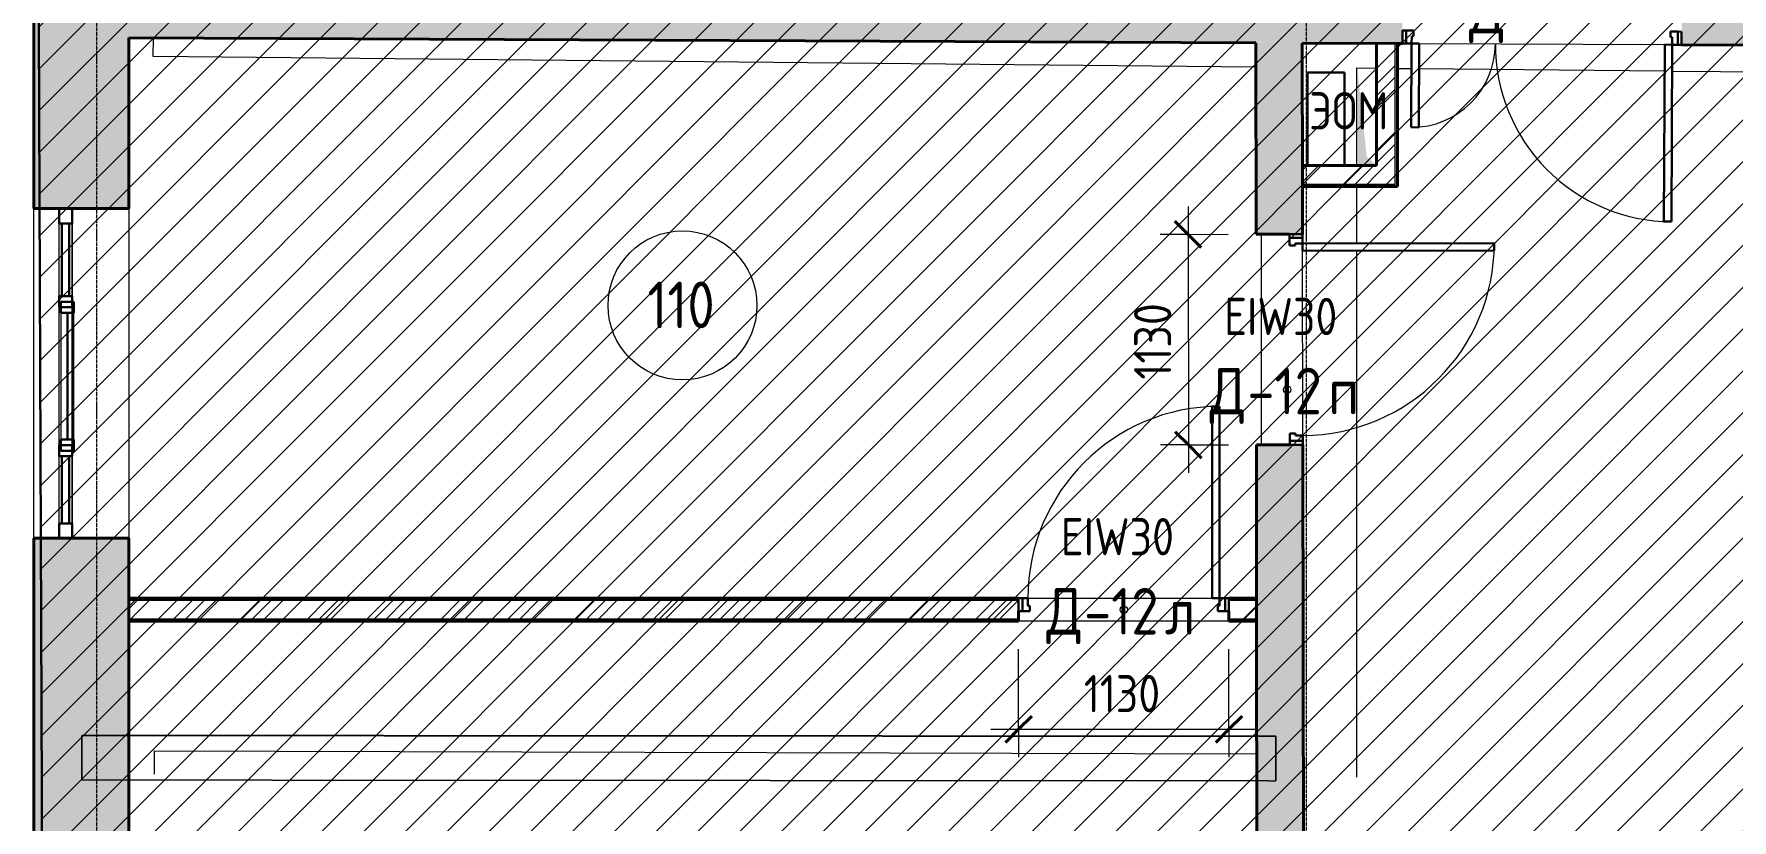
# Model space of a CAD drawing. Header units: millimetres. Extents: x -11886 to 379896, y -8130 to 47743.
# Drawn here: x -6279 to 2846, y 32611 to 36830 of the extents above; entities that cross this region are included whole.
import ezdxf

# ---------------------------------------------------------------- set-up
doc = ezdxf.new("R2010")
doc.units = ezdxf.units.MM
for name, pattern in [('ADSK_Линия сетки', [25, 20, -2.5, 0, -2.5]), ('ADSK_Сверху', [4.5, 3, -1.5]), ('ADSK_Снесено', [4.5, 3, -1.5])]:
    doc.linetypes.add(name, pattern=pattern)
for name, color, linetype, lineweight, true_color in [('_ Окна', 5, 'Continuous', 30, 0x0000ff), ('Витраж', 5, 'Continuous', 18, 0x0000ff), ('Двери', 5, 'Continuous', 18, 0x0000ff), ('Линии', 7, 'Continuous', 9, 0x00a600), ('Окна', 5, 'Continuous', 18, 0x0000ff), ('Панели витража', 5, 'Continuous', 18, 0x0000ff), ('Стены внутренние', 5, 'Continuous', 18, 0x0000ff), ('Стены наружные', 1, 'ADSK_Снесено', 18, 0xff0000), ('Стены штриховка', 5, 'Continuous', 18, 0x0000ff)]:
    doc.layers.add(name, color=color, linetype=linetype, lineweight=lineweight, true_color=true_color)
for name, color, linetype, lineweight in [('Аннотация', 7, 'Continuous', 9), ('Каркас', 7, 'Continuous', 18), ('Марки дверей', 7, 'Continuous', 20), ('Марки помещений', 7, 'Continuous', 20), ('Оси', 7, 'Continuous', 9), ('Размеры', 7, 'Continuous', 9), ('Размеры-100', 7, 'Continuous', 9), ('Узлы', 7, 'Continuous', 18)]:
    doc.layers.add(name, color=color, linetype=linetype, lineweight=lineweight)
doc.styles.add('GOST Common_1', font='GOST_Common.ttf', dxfattribs={"width": 0.9, "height": 200})
doc.styles.add('GOST Common_2', font='GOST_Common.ttf', dxfattribs={"width": 0.9, "height": 250})
doc.dimstyles.new('ADSK_Основной_2_мм_Округление_до_1_мм', dxfattribs={"dimscale": 304.8, "dimtxt": 201.142999, "dimasz": 0.463911, "dimexe": 0.492126, "dimexo": 0.492126, "dimgap": 0.098425, "dimtad": 1, "dimdec": 0, "dimdsep": 46, "dimtxsty": 'GOST Common_1', "dimblk1": 'OBLIQUE', "dimblk2": 'OBLIQUE', "dimsah": 1, "dimcen": 0.09, "dimdle": 0.492126, "dimazin": 2, "dimtfac": 1, "dimtdec": 4, "dimtix": 1, "dimtmove": 0, "dimatfit": 3, "dimfxl": 1, "dimtvp": 1, "dimtolj": 1, "dimtzin": 0, "dimlwd": 20, "dimlwe": 20, "dimarcsym": 2})
pattern_1 = [(45, (0, 0), (-179.6051, 179.6051), []), (45, (63.5, 0), (0, 359.2102), []), (45, (-63.5, 0), (0, 359.2102), [])]

# ---------------------------------------------------------------- blocks, each defined once
blk = doc.blocks.new('ADSK_БалкаЖБ_Прямоугольная - 238_4х457мм-834993-01 План 1-го этажа маркировочный')
at = {"layer": 'Каркас', "color": 253, "linetype": 'ADSK_Сверху', "true_color": 0xaaaaaa}
for p, q in [((-3208.248882, 119.2), (-3208.248882, -119.2)), ((-3208.248882, 119.2), (3208.248882, 119.2)), ((3208.248882, -119.2), (3208.248882, 119.2)), ((-3208.248882, -119.2), (3208.248882, -119.2))]:
    blk.add_line(p, q, dxfattribs=at)
at = {"layer": 'Каркас', "color": 253, "linetype": 'ADSK_Сверху', "true_color": 0xb2b2b2}
for p, q in [((-3208.248882, -119.2), (-3208.248882, 119.2)), ((3208.248882, 119.2), (-3208.248882, 119.2)), ((3208.248882, 119.2), (3208.248882, -119.2)), ((-3208.248882, -119.2), (3208.248882, -119.2))]:
    blk.add_line(p, q, dxfattribs=at)
blk = doc.blocks.new('Прямоугольный импост - 70х20_60мм-1426885-01 План 1-го этажа маркировочный')
at = {"layer": 'Витраж', "color": 161, "linetype": 'ADSK_Сверху', "true_color": 0xaaaaff}
for p, q in [((-6073.8, 27806.3), (-6143.8, 27806.3)), ((-6143.8, 27726.3), (-6143.8, 27806.3)), ((-6073.8, 27726.3), (-6073.8, 27806.3)), ((-6143.8, 27306.3), (-6143.8, 27336.3)), ((-6073.8, 27306.3), (-6073.8, 27336.3))]:
    blk.add_line(p, q, dxfattribs=at)
blk = doc.blocks.new('Прямоугольный импост - 70х20_60мм-1424482-01 План 1-го этажа маркировочный')
at = {"layer": 'Витраж', "color": 161, "linetype": 'ADSK_Сверху', "true_color": 0xaaaaff}
for p, q in [((-80, 35), (0, 35)), ((0, 35), (0, -35)), ((0, -35), (-80, -35))]:
    blk.add_line(p, q, dxfattribs=at)
blk = doc.blocks.new('Прямоугольный импост - 70х20_60мм-1424483-01 План 1-го этажа маркировочный')
at = {"layer": 'Витраж', "color": 161, "linetype": 'ADSK_Сверху', "true_color": 0xaaaaff}
for p, q in [((0, 35), (-80, 35)), ((0, -35), (0, 35)), ((-80, -35), (0, -35))]:
    blk.add_line(p, q, dxfattribs=at)
blk = doc.blocks.new('Прямоугольный импост - 70х20_60мм-1225850-01 План 1-го этажа маркировочный')
at = {"layer": 'Витраж', "color": 161, "linetype": 'ADSK_Сверху', "true_color": 0xaaaaff}
for p, q in [((-6143.8, 27276.3), (-6143.8, 27306.3)), ((-6073.8, 27276.3), (-6073.8, 27306.3)), ((-6143.8, 26506.3), (-6143.8, 26536.3)), ((-6073.8, 26506.3), (-6073.8, 26536.3))]:
    blk.add_line(p, q, dxfattribs=at)
blk = doc.blocks.new('Прямоугольный импост - 70х20_60мм-1225113-01 План 1-го этажа маркировочный')
at = {"layer": 'Витраж', "color": 161, "linetype": 'ADSK_Сверху', "true_color": 0xaaaaff}
for p, q in [((-6006, 10091.9), (-6006, 10121.9)), ((-5936, 10091.9), (-5936, 10121.9)), ((-6006, 9651.9), (-6006, 9731.9)), ((-5936, 9651.9), (-5936, 9731.9)), ((-6006, 9651.9), (-5936, 9651.9))]:
    blk.add_line(p, q, dxfattribs=at)
blk = doc.blocks.new('Прямоугольный импост - 70х60мм-1424480-01 План 1-го этажа маркировочный')
at = {"layer": 'Витраж', "color": 161, "linetype": 'ADSK_Сверху', "true_color": 0xaaaaff}
for p, q in [((-30, 35), (30, 35)), ((30, -35), (-30, -35))]:
    blk.add_line(p, q, dxfattribs=at)
blk = doc.blocks.new('Прямоугольный импост - 70х60мм-1426887-01 План 1-го этажа маркировочный')
at = {"layer": 'Витраж', "color": 161, "linetype": 'ADSK_Сверху', "true_color": 0xaaaaff}
for p, q in [((-6073.8, 27726.3), (-6143.8, 27726.3)), ((-6143.8, 27336.3), (-6143.8, 27726.3)), ((-6073.8, 27336.3), (-6073.8, 27726.3)), ((-6143.8, 27336.3), (-6073.8, 27336.3))]:
    blk.add_line(p, q, dxfattribs=at)
blk = doc.blocks.new('Прямоугольный импост - 70х60мм-1225009-01 План 1-го этажа маркировочный')
at = {"layer": 'Витраж', "color": 161, "linetype": 'ADSK_Сверху', "true_color": 0xaaaaff}
for p, q in [((-5936, 11391.9), (-6006, 11391.9)), ((-6006, 11031.9), (-6006, 11391.9)), ((-5936, 11031.9), (-5936, 11391.9)), ((-6006, 11031.9), (-5936, 11031.9))]:
    blk.add_line(p, q, dxfattribs=at)
blk = doc.blocks.new('Прямоугольный импост - 70х60мм-1229542-01 План 1-го этажа маркировочный')
at = {"layer": 'Витраж', "color": 161, "linetype": 'ADSK_Сверху', "true_color": 0xaaaaff}
for p, q in [((3808.5, 35377.6), (3738.5, 35377.6)), ((3738.5, 35377.6), (3738.5, 34637.6)), ((3808.5, 35377.6), (3808.5, 34637.6)), ((3738.5, 34637.6), (3808.5, 34637.6))]:
    blk.add_line(p, q, dxfattribs=at)
blk = doc.blocks.new('Системная панель - _AR_Стекло_40мм_привязка по центру-V42-01 План 1-го этажа маркировочный')
at = {"layer": 'Панели витража', "lineweight": 30}
for p, q in [((180, 20), (-180, 20)), ((-180, 20), (-180, -20)), ((180, -20), (180, 20)), ((-180, -20), (180, -20))]:
    blk.add_line(p, q, dxfattribs=at)
blk = doc.blocks.new('Прямоугольный импост - 70х20_60мм-V43-01 План 1-го этажа маркировочный')
at = {"layer": 'Витраж', "lineweight": 30}
for p, q in [((-80, 35), (0, 35)), ((-80, -35), (-80, 35)), ((0, 35), (0, -35)), ((0, -35), (-80, -35))]:
    blk.add_line(p, q, dxfattribs=at)
blk = doc.blocks.new('Прямоугольный импост - 70х20_60мм-V44-01 План 1-го этажа маркировочный')
at = {"layer": 'Витраж', "lineweight": 30}
for p, q in [((0, 35), (-80, 35)), ((-80, 35), (-80, -35)), ((0, -35), (0, 35)), ((-80, -35), (0, -35))]:
    blk.add_line(p, q, dxfattribs=at)
blk = doc.blocks.new('Системная панель - _AR_Стекло_40мм_привязка по центру-V45-01 План 1-го этажа маркировочный')
at = {"layer": 'Панели витража', "lineweight": 30}
for p, q in [((195, 20), (-195, 20)), ((-195, 20), (-195, -20)), ((195, -20), (195, 20)), ((-195, -20), (195, -20))]:
    blk.add_line(p, q, dxfattribs=at)
blk = doc.blocks.new('Витраж-тент со смещением вовне - 60мм 30 сдвиг-1466943-01 План 1-го этажа маркировочный')
at = {"layer": '_ Окна'}
for p, q in [((-400, 25), (-400, -45)), ((-400, 25), (-340, 25)), ((-400, -45), (-400, 25)), ((-340, 25), (-340, -45)), ((400, 25), (340, 25)), ((340, 25), (340, -45)), ((400, -45), (400, 25)), ((400, -45), (400, 25)), ((-340, -45), (-400, -45)), ((-340, -10), (340, -10)), ((340, -45), (400, -45))]:
    blk.add_line(p, q, dxfattribs=at)
at = {"layer": 'Окна'}
for p, q in [((340, 25), (-340, 25)), ((-340, -45), (340, -45))]:
    blk.add_line(p, q, dxfattribs=at)
blk = doc.blocks.new('Прямоугольный импост - 70х60мм-V37-01 План 1-го этажа маркировочный')
at = {"layer": 'Витраж'}
for p, q in [((-6006, 9731.9), (-6006, 10091.9)), ((-5936, 10091.9), (-5936, 9731.9))]:
    blk.add_line(p, q, dxfattribs=at)
blk = doc.blocks.new('Прямоугольный импост - 70х60мм-V41-01 План 1-го этажа маркировочный')
at = {"layer": 'Витраж'}
for p, q in [((-6143.8, 27336.3), (-6143.8, 27726.3)), ((-6073.8, 27726.3), (-6073.8, 27336.3))]:
    blk.add_line(p, q, dxfattribs=at)
blk = doc.blocks.new('Прямоугольный импост - 70х60мм-V122-01 План 1-го этажа маркировочный')
at = {"layer": 'Витраж', "lineweight": 30}
for p, q in [((-30, 35), (30, 35)), ((-30, -35), (-30, 35)), ((30, 35), (30, -35)), ((30, -35), (-30, -35))]:
    blk.add_line(p, q, dxfattribs=at)
blk = doc.blocks.new('Прямоугольный импост - 70х60мм-V78-01 План 1-го этажа маркировочный')
at = {"layer": 'Витраж'}
for p, q in [((18590.8, 22747.1), (18590.8, 23487.1)), ((18660.8, 23487.1), (18660.8, 22747.1))]:
    blk.add_line(p, q, dxfattribs=at)
blk = doc.blocks.new('AC_Дверь_Двупольная - Д-11п 1500х2200h-2039715-01 План 1-го этажа маркировочный')
at = {"layer": 'Двери', "lineweight": 30}
for p, q in [((-700, 1140), (-660, 1140)), ((-700, 190), (-700, 1140)), ((-660, 1140), (-660, 190)), ((700, 640), (660, 640)), ((660, 640), (660, 190)), ((700, 190), (700, 640)), ((-750, 190), (-730, 190)), ((-750, 120), (-750, 190)), ((-730, 190), (-700, 190)), ((-730, 120), (-730, 190)), ((-730, 190), (-730, 120)), ((-660, 190), (-700, 190)), ((-700, 190), (-700, 150)), ((660, 190), (700, 190)), ((730, 190), (700, 190)), ((700, 190), (700, 150)), ((730, 120), (730, 190)), ((750, 190), (730, 190)), ((730, 190), (730, 120)), ((750, 120), (750, 190)), ((-730, 120), (-750, 120)), ((-690, 120), (-730, 120)), ((-700, 150), (-690, 150)), ((-690, 150), (-690, 120)), ((700, 150), (690, 150)), ((690, 150), (690, 120)), ((690, 120), (730, 120)), ((730, 120), (750, 120))]:
    blk.add_line(p, q, dxfattribs=at)
at = {"layer": 'Двери'}
for centre, radius, start, end in [((-700, 190), 950, 360, 90), ((700, 190), 450, 90, 180)]:
    blk.add_arc(centre, radius, start, end, dxfattribs=at)
blk = doc.blocks.new('AC_Дверь_Однопольная - Д-12п 1130х2200h-1983137-01 План 1-го этажа маркировочный')
at = {"layer": 'Двери', "lineweight": 30}
for p, q in [((-515, 1155), (-475, 1155)), ((-515, 125), (-515, 1155)), ((-475, 1155), (-475, 125)), ((-565, 125), (-545, 125)), ((-565, 55), (-565, 125)), ((-545, 125), (-515, 125)), ((-545, 55), (-545, 125)), ((-545, 125), (-545, 55)), ((-475, 125), (-515, 125)), ((-515, 125), (-515, 85)), ((515, 125), (545, 125)), ((515, 85), (515, 125)), ((545, 125), (545, 55)), ((545, 125), (565, 125)), ((545, 55), (545, 125)), ((565, 125), (565, 55)), ((-545, 55), (-565, 55)), ((-505, 55), (-545, 55)), ((-515, 85), (-505, 85)), ((-505, 85), (-505, 55)), ((505, 85), (515, 85)), ((505, 55), (505, 85)), ((545, 55), (505, 55)), ((565, 55), (545, 55))]:
    blk.add_line(p, q, dxfattribs=at)
at = {"layer": 'Двери'}
blk.add_arc((-515, 125), 1030, 0, 90, dxfattribs=at)
blk = doc.blocks.new('AC_Дверь_Однопольная - Д-12л 1130х2200h-1983215-01 План 1-го этажа маркировочный')
at = {"layer": 'Двери', "lineweight": 30}
for p, q in [((515, 1092), (475, 1092)), ((475, 1092), (475, 62)), ((515, 62), (515, 1092)), ((-545, 62), (-565, 62)), ((-565, 62), (-565, -8)), ((-515, 62), (-545, 62)), ((-545, 62), (-545, -8)), ((-545, -8), (-545, 62)), ((-515, 22), (-515, 62)), ((-505, 22), (-515, 22)), ((-505, -8), (-505, 22)), ((475, 62), (515, 62)), ((515, 22), (505, 22)), ((505, 22), (505, -8)), ((545, 62), (515, 62)), ((515, 62), (515, 22)), ((545, -8), (545, 62)), ((565, 62), (545, 62)), ((545, 62), (545, -8)), ((565, -8), (565, 62)), ((-565, -8), (-545, -8)), ((-545, -8), (-505, -8)), ((505, -8), (545, -8)), ((545, -8), (565, -8))]:
    blk.add_line(p, q, dxfattribs=at)
at = {"layer": 'Двери'}
blk.add_arc((515, 62), 1030, 90, 180, dxfattribs=at)
blk = doc.blocks.new('ADSK_Марка_Помещение_ОдноЗначение - Номер-247393-01 План 1-го этажа маркировочный')
at = {"layer": 'Марки помещений'}
blk.add_circle((0, 0), 4, dxfattribs=at)
blk = doc.blocks.new('ADSK_Марка_Дверь - Марка типа и комментарии-2020407-01 План 1-го этажа маркировочный')
at = {"layer": 'Марки дверей', "lineweight": 9}
blk.add_circle((0, 0), 0.2, dxfattribs=at)
blk = doc.blocks.new('DIMBLOCK23-01 План 1-го этажа маркировочный')
at = {"layer": 'Размеры-100', "lineweight": 20, "transparency": 16777216}
for p, q in [((-77, 35904.6), (-74.8, 34474.6)), ((-76.8, 35754.6), (-226.8, 35754.4)), ((-76.8, 35754.6), (138.2, 35754.9)), ((-75.1, 34624.6), (-225.1, 34624.4)), ((-75.1, 34624.6), (139.9, 34624.9))]:
    blk.add_line(p, q, dxfattribs=at)
at = {"layer": 'Размеры-100', "lineweight": 40, "transparency": 16777216}
for p, q in [((-76.8, 35754.6), (-147.6, 35825.2)), ((-76.8, 35754.6), (-6, 35684)), ((-75.1, 34624.6), (-145.9, 34695.2)), ((-75.1, 34624.6), (-4.3, 34554))]:
    blk.add_line(p, q, dxfattribs=at)
at = {"layer": 'Размеры-100', "color": 0, "lineweight": 20, "transparency": 16777216, "insert": (-367.3, 34974.8), "char_height": 200, "width": 515.472, "attachment_point": 1, "rotation": 90, "line_spacing_factor": 1.022761, "style": 'GOST Common_1'}
blk.add_mtext('1130', dxfattribs=at)
blk = doc.blocks.new('_Oblique')
at = {"color": 0, "linetype": 'ByBlock', "lineweight": -2}
blk.add_line((-0.5, -0.5), (0.5, 0.5), dxfattribs=at)
blk = doc.blocks.new('DIMBLOCK24-01 План 1-го этажа маркировочный')
at = {"layer": 'Размеры-100', "lineweight": 20, "transparency": 16777216}
for p, q in [((-987.5, 33097.6), (-987.5, 33527.3)), ((142.5, 33097.6), (142.5, 33527.3)), ((-1137.5, 33097.6), (292.5, 33097.6)), ((-987.5, 33097.6), (-987.5, 32947.6)), ((142.5, 33097.6), (142.5, 32947.6))]:
    blk.add_line(p, q, dxfattribs=at)
at = {"layer": 'Размеры-100', "lineweight": 40, "transparency": 16777216}
for p, q in [((-987.5, 33097.6), (-916.8, 33168.3)), ((142.5, 33097.6), (213.2, 33168.3)), ((-987.5, 33097.6), (-1058.2, 33026.9)), ((142.5, 33097.6), (71.8, 33026.9))]:
    blk.add_line(p, q, dxfattribs=at)
at = {"layer": 'Размеры-100', "color": 0, "lineweight": 20, "transparency": 16777216, "insert": (-637.3, 33389), "char_height": 200, "width": 515.472, "attachment_point": 1, "line_spacing_factor": 1.022761, "style": 'GOST Common_1'}
blk.add_mtext('1130', dxfattribs=at)

msp = doc.modelspace()

# ---------------------------------------------------------------- hatches: boundary and pattern name
at = {"lineweight": 13, "true_color": 0x636466, "transparency": 33554559}
h = msp.add_hatch(dxfattribs=at)
h.set_pattern_fill('ANSI31', color=251, scale=50)
h.set_pattern_definition([(45, (0, 84876.59), (-112.2532, 112.2532), [])])
h.paths.add_polyline_path([(3943.5, 43728.87), (-6278.75, 43728.87), (-6141.04, 8529.25), (771.13, 8529.25), (771.13, 12571.22), (3385.22, 12571.22), (3381.63, 13081.22), (3330.09, 20918.63), (3943.5, 20918.63)])
at = {"layer": 'Стены внутренние', "true_color": 0xc0c0c0}
h = msp.add_hatch(color=9, dxfattribs=at)
h.paths.add_polyline_path([(3433.5, 36768.87), (3433.5, 37148.87), (2576.14, 37152.72), (2574.75, 36772.72), (3276.48, 36769.57)])
h.paths.add_polyline_path([(1074.45, 36779.46), (1076.15, 37159.45), (-5768.75, 37190.18), (-5768.75, 36810.18), (1047.01, 36779.58)])
h = msp.add_hatch(color=9, dxfattribs=at)
h.paths.add_polyline_path([(559.91, 20920.99), (559.06, 22167.83), (309.06, 22167.45), (310.98, 20920.99), (559.06, 20920.99)])
h.paths.add_polyline_path([(306.97, 23528.58), (556.97, 23528.96), (554.51, 25125.6), (304.51, 25125.22), (306.94, 23546.79)])
h.paths.add_polyline_path([(302.2, 26625.22), (552.2, 26625.6), (539.9, 34625.56), (289.9, 34625.17), (301.47, 27100.05)])
h.paths.add_polyline_path([(288.16, 35755.17), (538.16, 35755.56), (536.58, 36781.87), (286.58, 36781.87), (287.99, 35864.5)])
at = {"layer": 'Стены внутренние', "lineweight": 9}
h = msp.add_hatch(dxfattribs=at)
h.set_pattern_fill('FP_3', color=256, style=0, pattern_type=2)
h.set_pattern_definition(pattern_1)
h.paths.add_polyline_path([(1013.53, 36024.11), (1036.39, 36024.11), (1036.39, 36779.63), (936.39, 36779.46), (936.39, 36024.11)])
h = msp.add_hatch(dxfattribs=at)
h.set_pattern_fill('FP_3', color=256, style=0, pattern_type=2)
h.set_pattern_definition(pattern_1)
h.paths.add_polyline_path([(925.75, 36024.11), (936.39, 36024.11), (936.39, 36124.11), (537.59, 36124.11), (538.16, 36024.11), (921.13, 36024.11)])
h = msp.add_hatch(dxfattribs=at)
h.set_pattern_fill('FP_3', color=256, style=0, pattern_type=2)
h.set_pattern_definition(pattern_1)
h.paths.add_polyline_path([(-987.54, 33689.29), (-987.54, 33789.29), (-5768.75, 33789.29), (-5768.75, 33689.29), (-1182.45, 33689.29)])
h.paths.add_polyline_path([(289.9, 33689.29), (291.34, 33689.29), (291.18, 33789.29), (142.46, 33789.29), (142.46, 33689.29)])
at = {"layer": 'Стены наружные', "linetype": 'Continuous', "true_color": 0xc0c0c0}
h = msp.add_hatch(color=9, dxfattribs=at)
h.paths.add_polyline_path([(-5946.08, 20920.99), (-5768.75, 20920.99), (-5768.75, 22851.82), (-6278.75, 22851.82), (-6278.75, 20920.99), (-6141.04, 20920.99)])
h.paths.add_polyline_path([(-5932.61, 23821.82), (-5768.75, 23821.82), (-5768.75, 26036.35), (-6278.75, 26036.35), (-6278.75, 23821.82), (-6208.75, 23821.82)])
h.paths.add_polyline_path([(-6278.75, 27806.35), (-5768.75, 27806.35), (-5768.75, 30076.54), (-6278.75, 30076.54), (-6278.75, 28693.58)])
h.paths.add_polyline_path([(-5768.75, 30846.54), (-5768.75, 31090.2), (-6278.75, 31090.2), (-6278.75, 30846.54), (-5836.17, 30846.54)])
h.paths.add_polyline_path([(-5842.16, 31860.2), (-5768.75, 31860.2), (-5768.75, 34123.03), (-6278.75, 34123.03), (-6278.75, 31860.2)])
h.paths.add_polyline_path([(-5831.37, 35893.03), (-5768.75, 35893.03), (-5768.75, 38211.17), (-6278.75, 38211.17), (-6278.75, 35893.03)])
h.paths.add_polyline_path([(-5768.75, 39981.17), (-5768.75, 43218.87), (-6278.75, 43218.87), (-6278.75, 39981.17), (-5822.26, 39981.17)])
at = {"layer": 'Узлы', "true_color": 0x808080}
msp.add_hatch(color=8, dxfattribs=at).paths.add_polyline_path([(836.39, 36124.11), (936.39, 36124.11), (883.01, 36170.73), (836.39, 36614.29), (836.39, 36170.73)])

# ---------------------------------------------------------------- linework, layer by layer
at = {"color": 251, "lineweight": 30, "true_color": 0x636466}
msp.add_lwpolyline([(290.5, 8529.25), (-6141.04, 8529.25), (-6278.75, 43728.87), (3943.5, 43728.87), (3943.5, 20918.63), (3330.09, 20918.63), (3381.63, 13081.22)], dxfattribs=at)
at = {"layer": 'Линии', "color": 8, "lineweight": 18, "true_color": 0x808080}
for p, q in [((-5637.53, 36709.04), (-5636.56, 36809.59)), ((1164.45, 36779.05), (2484.43, 36773.13)), ((286.78, 36651.42), (-5637.53, 36709.04)), ((827.47, 36646.16), (827.47, 36124.11)), ((936.39, 36645.1), (827.47, 36646.16)), ((1123.84, 36643.28), (1048.39, 36644.01)), ((2483.79, 36630.05), (1163.84, 36642.89)), ((3287.95, 36622.23), (2523.79, 36629.66)), ((827.47, 36012.11), (827.47, 35706)), ((317.47, 34625.22), (317.47, 35755.22)), ((539.82, 34675.56), (538.3, 35665.56)), ((827.47, 35666), (827.47, 32840.36)), ((-5630.66, 32856.36), (-5630.35, 32981.36)), ((-5630.35, 32981.36), (292.45, 32966.68))]:
    msp.add_line(p, q, dxfattribs=at)
at = {"layer": 'Линии', "lineweight": 30}
for p, q in [((564.42, 36624.11), (764.42, 36624.11)), ((564.42, 36124.11), (564.42, 36624.11)), ((764.42, 36624.11), (764.42, 36124.11)), ((764.42, 36124.11), (564.42, 36124.11))]:
    msp.add_line(p, q, dxfattribs=at)
at = {"layer": 'Оси', "linetype": 'ADSK_Линия сетки'}
for p, q in [((-5940.09, -7330.38), (-5940.09, 44421.85)), ((559.91, -7330.38), (559.91, 44421.85))]:
    msp.add_line(p, q, dxfattribs=at)
at = {"layer": 'Стены внутренние', "color": 18, "lineweight": 40, "true_color": 0x000000}
for p, q in [((-5768.75, 36810.18), (286.58, 36783)), ((286.58, 36783), (288.16, 35755.17)), ((536.58, 36781.87), (1046.39, 36779.58)), ((537.76, 36014.11), (536.58, 36781.87)), ((936.39, 36780.08), (936.39, 36124.11)), ((1048.39, 36012.11), (1048.39, 36779.58)), ((1048.39, 36779.58), (1074.45, 36779.46)), ((2574.43, 36772.72), (3433.5, 36768.87)), ((936.39, 36124.11), (537.59, 36124.11)), ((537.76, 36012.11), (1048.39, 36012.11)), ((538.16, 35755.56), (537.76, 36012.11)), ((288.16, 35755.17), (468.16, 35755.45)), ((469.9, 34625.45), (289.9, 34625.17)), ((289.9, 34625.17), (291.16, 33801.29)), ((552.2, 26625.6), (539.9, 34625.56)), ((-987.54, 33801.29), (-5768.75, 33801.29)), ((-5768.75, 33799.29), (-5768.75, 33679.29)), ((291.16, 33801.29), (142.46, 33801.29)), ((291.35, 33679.29), (291.17, 33799.29)), ((-5768.75, 33677.29), (-987.54, 33677.29)), ((-987.54, 33677.29), (-987.54, 33731.29)), ((142.46, 33731.29), (142.46, 33677.29)), ((142.46, 33677.29), (291.35, 33677.29)), ((291.35, 33677.29), (294.16, 31853.59))]:
    msp.add_line(p, q, dxfattribs=at)
at = {"layer": 'Стены внутренние', "color": 18, "true_color": 0x000000}
for p, q in [((-937.54, 33801.29), (52.46, 33801.29)), ((142.46, 33677.29), (-987.54, 33677.29))]:
    msp.add_line(p, q, dxfattribs=at)
at = {"layer": 'Стены наружные', "color": 18, "linetype": 'Continuous', "lineweight": 40, "true_color": 0x000000}
for p, q in [((-6278.75, 38211.17), (-6278.75, 35893.03)), ((-5768.75, 35893.03), (-5768.75, 36810.18)), ((-6278.75, 35893.03), (-5768.75, 35893.03)), ((-6278.75, 34123.03), (-6278.75, 31860.2)), ((-5768.75, 34123.03), (-6278.75, 34123.03)), ((-5768.75, 33801.29), (-5768.75, 34123.03)), ((-5768.75, 31860.2), (-5768.75, 33677.29))]:
    msp.add_line(p, q, dxfattribs=at)
at = {"layer": 'Стены наружные', "color": 18, "linetype": 'Continuous', "true_color": 0x000000}
for p, q in [((-6278.75, 34123.03), (-6278.75, 35893.03)), ((-5768.75, 35893.03), (-5768.75, 34123.03))]:
    msp.add_line(p, q, dxfattribs=at)
at = {"layer": 'Стены штриховка'}
for p, q in [((1036.39, 36024.11), (1036.39, 36779.63)), ((1048.39, 36779.58), (1046.39, 36779.58)), ((1046.39, 36012.11), (1046.39, 36779.58)), ((537.74, 36024.11), (1036.39, 36024.11)), ((537.76, 36014.11), (537.76, 36012.11)), ((537.76, 36014.11), (1048.39, 36014.11)), ((1036.39, 36014.11), (1036.39, 36012.11)), ((-5768.75, 33801.29), (-5768.75, 33799.29)), ((-987.54, 33799.29), (-5768.75, 33799.29)), ((-987.54, 33789.29), (-5768.75, 33789.29)), ((291.17, 33799.29), (142.46, 33799.29)), ((291.18, 33789.29), (142.46, 33789.29)), ((291.17, 33799.29), (291.16, 33801.29)), ((-987.54, 33689.29), (-5768.75, 33689.29)), ((-987.54, 33679.29), (-5768.75, 33679.29)), ((-5768.75, 33679.29), (-5768.75, 33677.29)), ((291.34, 33689.29), (142.46, 33689.29)), ((291.35, 33679.29), (142.46, 33679.29)), ((291.35, 33677.29), (291.35, 33679.29))]:
    msp.add_line(p, q, dxfattribs=at)

# ---------------------------------------------------------------- block references
at = {"layer": '_ Окна', "rotation": 89.99999999999993}
msp.add_blockref('Витраж-тент со смещением вовне - 60мм 30 сдвиг-1466943-01 План 1-го этажа маркировочный', (-6108.75, 34993.03), dxfattribs=at)
at = {"layer": 'Витраж', "color": 161, "linetype": 'ADSK_Сверху', "true_color": 0xaaaaff}
for name, p in [('Прямоугольный импост - 70х20_60мм-1426885-01 План 1-го этажа маркировочный', (0, 8086.68)), ('Прямоугольный импост - 70х60мм-1426887-01 План 1-го этажа маркировочный', (0, 8086.68)), ('Прямоугольный импост - 70х20_60мм-1225850-01 План 1-го этажа маркировочный', (0, 8086.68)), ('Прямоугольный импост - 70х20_60мм-1225113-01 План 1-го этажа маркировочный', (-137.71, 24471.1)), ('Прямоугольный импост - 70х60мм-1225009-01 План 1-го этажа маркировочный', (-137.71, 23171.1))]:
    msp.add_blockref(name, p, dxfattribs=at)
at = {"layer": 'Витраж', "color": 161, "linetype": 'ADSK_Сверху', "true_color": 0xaaaaff, "extrusion": (0, 0, -1), "rotation": 90.00000000000007}
for name, p in [('Прямоугольный импост - 70х20_60мм-1424482-01 План 1-го этажа маркировочный', (6108.75, 35893.03)), ('Прямоугольный импост - 70х60мм-1424480-01 План 1-го этажа маркировочный', (6108.75, 35393.03)), ('Прямоугольный импост - 70х60мм-1424480-01 План 1-го этажа маркировочный', (6108.75, 34593.03))]:
    msp.add_blockref(name, p, dxfattribs=at)
at = {"layer": 'Витраж', "extrusion": (0, 0, -1), "rotation": 90.00000000000007}
for name, p in [('Прямоугольный импост - 70х20_60мм-V43-01 План 1-го этажа маркировочный', (6108.75, 35893.03)), ('Прямоугольный импост - 70х60мм-V122-01 План 1-го этажа маркировочный', (6108.75, 35393.03)), ('Прямоугольный импост - 70х60мм-V122-01 План 1-го этажа маркировочный', (6108.75, 34593.03))]:
    msp.add_blockref(name, p, dxfattribs=at)
at = {"layer": 'Витраж'}
for name, p in [('Прямоугольный импост - 70х60мм-V41-01 План 1-го этажа маркировочный', (0, 8086.68)), ('Прямоугольный импост - 70х60мм-V78-01 План 1-го этажа маркировочный', (-24734.59, 11875.96)), ('Прямоугольный импост - 70х60мм-V37-01 План 1-го этажа маркировочный', (-137.71, 24471.1))]:
    msp.add_blockref(name, p, dxfattribs=at)
at = {"layer": 'Витраж', "color": 161, "linetype": 'ADSK_Сверху', "true_color": 0xaaaaff}
for name, p, rotation in [('Прямоугольный импост - 70х60мм-1229542-01 План 1-го этажа маркировочный', (-2335.25, 70000.67), 180), ('Прямоугольный импост - 70х20_60мм-1424483-01 План 1-го этажа маркировочный', (-6108.75, 34123.03), 269.9999999999999)]:
    msp.add_blockref(name, p, dxfattribs=dict(at, rotation=rotation))
at = {"layer": 'Витраж', "rotation": 269.9999999999999}
msp.add_blockref('Прямоугольный импост - 70х20_60мм-V44-01 План 1-го этажа маркировочный', (-6108.75, 34123.03), dxfattribs=at)
at = {"layer": 'Двери'}
for name, p, rotation in [('AC_Дверь_Двупольная - Д-11п 1500х2200h-2039715-01 План 1-го этажа маркировочный', (1825.29, 36966.09), 179.7427720539908), ('AC_Дверь_Однопольная - Д-12п 1130х2200h-1983137-01 План 1-го этажа маркировочный', (414.03, 35190.37), 270.0881417659776)]:
    msp.add_blockref(name, p, dxfattribs=dict(at, rotation=rotation))
msp.add_blockref('AC_Дверь_Однопольная - Д-12л 1130х2200h-1983215-01 План 1-го этажа маркировочный', (-422.54, 33739.29), dxfattribs=at)
at = {"layer": 'Каркас', "color": 253, "linetype": 'ADSK_Сверху', "true_color": 0xaaaaaa, "rotation": 359.9617034985983}
msp.add_blockref('ADSK_БалкаЖБ_Прямоугольная - 238_4х457мм-834993-01 План 1-го этажа маркировочный', (-2813.14, 32943.2), dxfattribs=at)
at = {"layer": 'Марки дверей', "xscale": 99.99999999999993, "yscale": 99.99999999999993, "zscale": 99.99999999999993}
for p in [(455.27, 34921.38), (-422.54, 33739.29)]:
    msp.add_blockref('ADSK_Марка_Дверь - Марка типа и комментарии-2020407-01 План 1-го этажа маркировочный', p, dxfattribs=at)
at = {"layer": 'Марки помещений', "xscale": 99.99999999999993, "yscale": 99.99999999999993, "zscale": 99.99999999999993}
msp.add_blockref('ADSK_Марка_Помещение_ОдноЗначение - Номер-247393-01 План 1-го этажа маркировочный', (-2794.01, 35373.16), dxfattribs=at)
at = {"layer": 'Панели витража', "rotation": 89.99999999999993}
for name, p in [('Системная панель - _AR_Стекло_40мм_привязка по центру-V45-01 План 1-го этажа маркировочный', (-6108.75, 35618.03)), ('Системная панель - _AR_Стекло_40мм_привязка по центру-V42-01 План 1-го этажа маркировочный', (-6108.75, 34383.03))]:
    msp.add_blockref(name, p, dxfattribs=at)

# ---------------------------------------------------------------- texts
at = {"layer": 'Аннотация', "insert": (573.46, 36518.03), "char_height": 200, "width": 555.5694, "attachment_point": 1, "style": 'GOST Common_1'}
msp.add_mtext('ЭОМ', dxfattribs=at)
at = {"layer": 'Марки дверей', "lineweight": 9, "attachment_point": 1}
for s, insert, char_height, width, style in [('\\fGOST Common|b0|i0|c204|p34|;\\W.9;Д', (1433.16, 37083.1), 250, 245.3164, 'GOST Common_2'), ('EIW30', (116.69, 35413.79), 200, 779.2402, 'GOST Common_1'), ('\\fGOST Common|b0|i0|c204|p34|;\\W.9;Д', (39.29, 35038.39), 250, 245.3164, 'GOST Common_2'), ('-12', (241.69, 35038.39), 250, 526.7087, 'GOST Common_2'), ('\\fGOST Common|b0|i0|c204|p34|;\\W.9;п', (676.27, 35038.39), 250, 194.8101, 'GOST Common_2'), ('EIW30', (-761.12, 34231.7), 200, 779.2402, 'GOST Common_1'), ('\\fGOST Common|b0|i0|c204|p34|;\\W.9;Д', (-838.52, 33856.3), 250, 245.3164, 'GOST Common_2'), ('-12', (-636.11, 33856.3), 250, 526.7087, 'GOST Common_2'), ('\\fGOST Common|b0|i0|c204|p34|;\\W.9;л', (-201.53, 33856.3), 250, 194.8101, 'GOST Common_2')]:
    msp.add_mtext(s, dxfattribs=dict(at, insert=insert, char_height=char_height, width=width, style=style))
at = {"layer": 'Марки помещений', "lineweight": 9, "insert": (-2982.57, 35500.88), "char_height": 250, "width": 468.9872, "attachment_point": 1, "style": 'GOST Common_2'}
msp.add_mtext('110', dxfattribs=at)

# ---------------------------------------------------------------- dimensions: what is measured, and where the dimension line sits
at = {"layer": 'Размеры', "lineweight": 20}
dim = msp.add_linear_dim(base=(-75.06, 34624.61), p1=(288.16, 35755.17), p2=(289.9, 34625.17), angle=270.088142, dimstyle='ADSK_Основной_2_мм_Округление_до_1_мм', override={"dimpost": '<>', "dimfxl": 1130}, dxfattribs=at)
dim.commit()
dim.dimension.update_dxf_attribs({"geometry": 'DIMBLOCK23-01 План 1-го этажа маркировочный', "text_midpoint": (54.07, 35189.81)})
dim = msp.add_linear_dim(base=(142.46, 33097.63), p1=(-987.54, 33677.29), p2=(142.46, 33677.29), dimstyle='ADSK_Основной_2_мм_Округление_до_1_мм', override={"dimpost": '<>', "dimfxl": 1130}, dxfattribs=at)
dim.commit()
dim.dimension.update_dxf_attribs({"geometry": 'DIMBLOCK24-01 План 1-го этажа маркировочный', "text_midpoint": (-422.54, 33227.63)})

doc.saveas('drawing.dxf')
